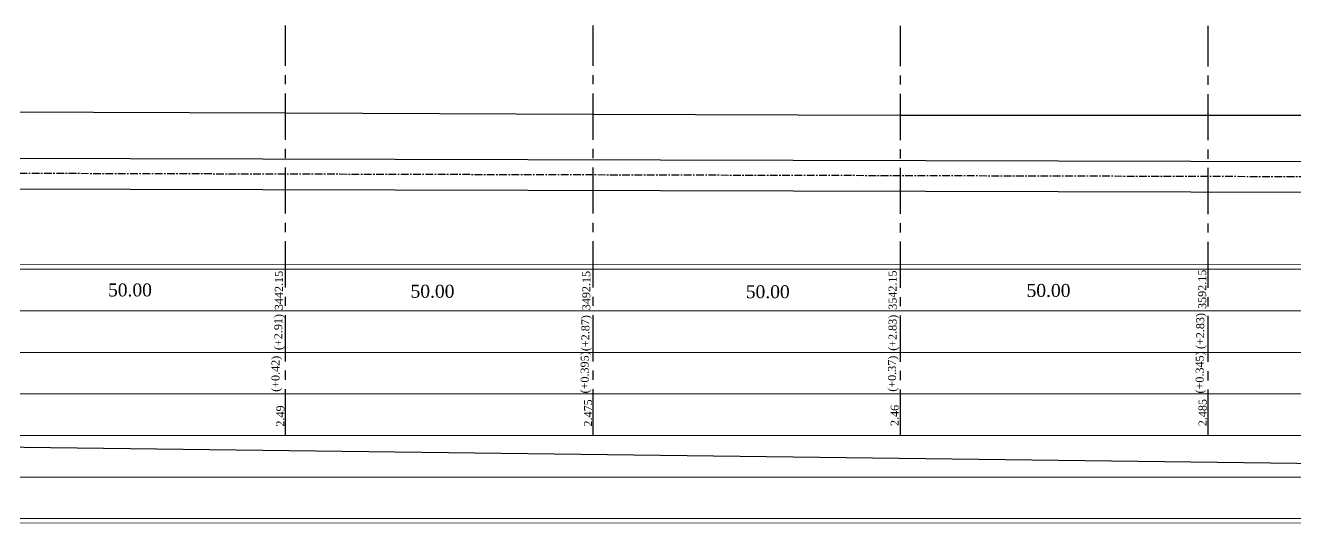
# Model space of a CAD drawing. Header units: inches. Extents: x 1824 to 2531, y 1185 to 2290.
# Drawn here: x 2030.9 to 2237.3, y 1332.8 to 1413.7 of the extents above; entities that cross this region are included whole.
import ezdxf

# ---------------------------------------------------------------- set-up
doc = ezdxf.new("R2010")
doc.units = ezdxf.units.IN
doc.header["$MEASUREMENT"] = 0
doc.linetypes.add('CENTER', pattern=[2, 1.25, -0.25, 0.25, -0.25])
doc.layers.add('4', color=85, linetype='Continuous')
doc.layers.add('KHRRBA', color=6, linetype='Continuous')
doc.layers.add('table3', color=150, linetype='Continuous', lineweight=15)
doc.layers.add('table5', color=5, linetype='Continuous', lineweight=25)
doc.styles.add('ROMANTIC', font='times.ttf')

msp = doc.modelspace()

# ---------------------------------------------------------------- linework, layer by layer
at = {"color": 3}
for p, q in [((2023.14, 1399.73), (2073.14, 1399.53)), ((2073.14, 1399.53), (2123.14, 1399.33)), ((2123.14, 1399.33), (2173.14, 1399.13)), ((2173.14, 1399.13), (2273.14, 1399.14))]:
    msp.add_line(p, q, dxfattribs=at)
at = {"color": 5}
for p, q in [((1873.14, 1392.59), (2423.12, 1391.16)), ((1873.14, 1387.58), (2423.14, 1386.16)), ((1873.14, 1347.22), (2423.14, 1340.32))]:
    msp.add_line(p, q, dxfattribs=at)
at = {"color": 1, "linetype": 'CENTER'}
msp.add_line((2423.14, 1388.66), (1873.15, 1390.08), dxfattribs=at)
at = {"layer": '4', "linetype": 'CENTER', "ltscale": 6}
for p, q in [((2073.14, 1347.16), (2073.14, 1413.73)), ((2123.14, 1347.16), (2123.14, 1413.73)), ((2173.14, 1347.11), (2173.14, 1413.68)), ((2223.14, 1347.08), (2223.14, 1413.65))]:
    msp.add_line(p, q, dxfattribs=at)
at = {"layer": 'table3'}
for p, q in [((1833.01, 1374.98), (2426.47, 1374.81)), ((1833, 1332.98), (2426.47, 1332.81))]:
    msp.add_line(p, q, dxfattribs=at)
at = {"layer": 'table5', "color": 5}
for p, q in [((1833.76, 1374.23), (2425.72, 1374.06)), ((1833.76, 1367.48), (2425.72, 1367.32)), ((1833.76, 1360.73), (2425.72, 1360.57)), ((1833.76, 1353.98), (2425.72, 1353.82)), ((1833.76, 1347.23), (2415.33, 1347.07)), ((1833.75, 1340.48), (2425.72, 1340.31)), ((1833.75, 1333.73), (2425.72, 1333.57))]:
    msp.add_line(p, q, dxfattribs=at)

# ---------------------------------------------------------------- texts
at = {"layer": 'KHRRBA', "linetype": 'Continuous', "style": 'ROMANTIC'}
for s, p in [('3442.15', (2072.71, 1367.48)), ('3492.15', (2122.68, 1367.47)), ('3542.15', (2172.48, 1367.54)), ('3592.15', (2222.81, 1367.67)), ('(+2.91)', (2072.61, 1360.99)), ('(+2.87)', (2122.54, 1360.82)), ('(+2.83)', (2172.48, 1360.88)), ('(+2.83)', (2222.48, 1361.16)), ('(+0.42)', (2072.17, 1354.21)), ('(+0.395)', (2122.42, 1353.95)), ('(+0.37)', (2172.39, 1354.23)), ('(+0.345)', (2222.4, 1353.94)), ('2.475', (2122.97, 1348.57)), ('2.485', (2222.87, 1348.63)), ('2.49', (2072.94, 1348.56)), ('2.46', (2172.82, 1348.66))]:
    msp.add_text(s, height=1.301, rotation=90, dxfattribs=at).set_placement(p)
for p in [(2044.29, 1369.71), (2093.47, 1369.5), (2147.97, 1369.42), (2193.61, 1369.63)]:
    msp.add_text('50.00', height=2.1, dxfattribs=at).set_placement(p)

doc.saveas('drawing.dxf')
